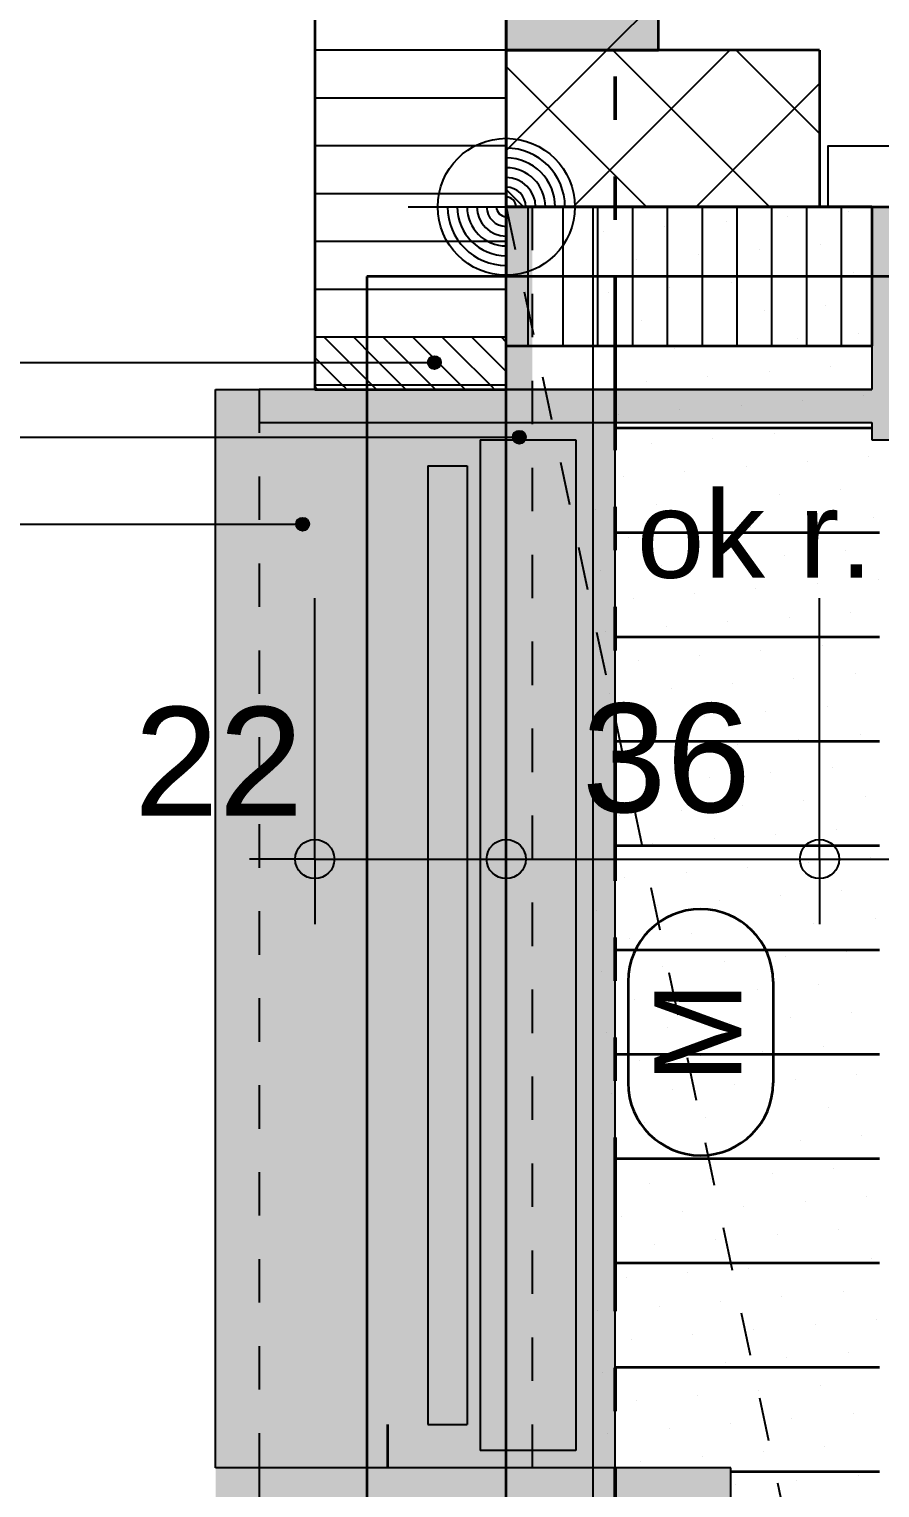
# Model space of a CAD drawing. Header units: centimetres. Extents: x 0.3 to 84.3, y 0.3 to 59.7.
# Drawn here: x 30.564 to 32.519, y 16.828 to 20.182 of the extents above; entities that cross this region are included whole.
import ezdxf

# ---------------------------------------------------------------- set-up
doc = ezdxf.new("R2010")
doc.units = ezdxf.units.CM
for name, pattern in [('AUSGEZOGEN', [0]), ('KURZGESTRICHELT', [0.25, 0.15, -0.1]), ('LINIE_17', [0.05, 0, -0.05]), ('LINIE_23', [0.79, 0.4, -0.13, 0, -0.13, 0, -0.13]), ('PHANTOM', [63.5, 31.75, -6.35, 6.35, -6.35, 6.35, -6.35]), ('PUNKT', [6.35, 0, -6.35]), ('RAND', [44.45, 12.7, -6.35, 12.7, -6.35, 0, -6.35]), ('VERDECKT', [9.525, 6.35, -3.175])]:
    doc.linetypes.add(name, pattern=pattern)
for name, color, linetype, lineweight in [('Allgemein', 7, 'AUSGEZOGEN', 35), ('Ausbau Raeume', 7, 'AUSGEZOGEN', 35), ('Bauachsen grob', 7, 'RAND', 25), ('Beton verdeckt vorne', 7, 'KURZGESTRICHELT', 25), ('Bodenplatte', 7, 'AUSGEZOGEN', 35), ('Daemmung', 7, 'AUSGEZOGEN', 35), ('Decke', 7, 'AUSGEZOGEN', 35), ('Deckendaemmung', 7, 'AUSGEZOGEN', 25), ('Entwaesserungsb._ Retentionb', 251, 'AUSGEZOGEN', 50), ('Fenster', 7, 'AUSGEZOGEN', 35), ('Fuellflaeche tragende Wände MW', 7, 'AUSGEZOGEN', 25), ('Holz Fassadenverkleidung', 7, 'AUSGEZOGEN', 35), ('Holzgelaender', 7, 'AUSGEZOGEN', 50), ('Konstruktion oben', 7, 'VERDECKT', 25), ('Rolladen', 7, 'AUSGEZOGEN', 25), ('Schraffur', 7, 'AUSGEZOGEN', 25), ('Spengler', 7, 'AUSGEZOGEN', 35), ('Text Koten', 7, 'AUSGEZOGEN', 50), ('Text Werkplan Ausfuehrung', 7, 'AUSGEZOGEN', 50), ('Unterkonstruktion', 7, 'AUSGEZOGEN', 35), ('Wand Beton bewehrt', 7, 'AUSGEZOGEN', 35), ('Wand Mauerwerk tragend', 7, 'AUSGEZOGEN', 35), ('Werkplan- Ausfuehrungsmasse', 7, 'AUSGEZOGEN', 25)]:
    doc.layers.add(name, color=color, linetype=linetype, lineweight=lineweight)
doc.layers.add('Brandabschnitt', color=7, linetype='AUSGEZOGEN', lineweight=35, true_color=0x656565)
doc.layers.add('Elektro Text', color=7, linetype='AUSGEZOGEN', lineweight=35, true_color=0x656565)
doc.styles.add('ARIAL', font='ARIAL.TTF')

msp = doc.modelspace()

# ---------------------------------------------------------------- hatches: boundary and pattern name
at = {"layer": 'Allgemein', "linetype": 'AUSGEZOGEN', "lineweight": 25}
for points in [[(32.58, 19.454), (32.58, 19.774), (32.5, 19.774), (32.5, 19.454), (32.5, 19.354), (32.5, 19.278), (32.5, 19.238), (32.58, 19.238), (32.58, 19.278), (32.58, 19.326), (32.58, 19.374)], [(31.092, 16.794), (32.176, 16.794), (32.176, 16.874), (31.092, 16.874)]]:
    msp.add_hatch(color=32, dxfattribs=at).paths.add_polyline_path(points)
h = msp.add_hatch(color=32, dxfattribs=at)
h.paths.add_polyline_path([(46.57, 19.326), (44.82, 19.326), (44.82, 19.278), (46.57, 19.278)])
h.paths.add_polyline_path([(38.53, 19.326), (37.46, 19.326), (37.46, 19.278), (38.53, 19.278)])
h.paths.add_polyline_path([(32.5, 19.354), (31.092, 19.354), (31.092, 19.278), (32.5, 19.278)])
at = {"layer": 'Fuellflaeche tragende Wände MW', "linetype": 'AUSGEZOGEN', "lineweight": 25}
msp.add_hatch(color=254, dxfattribs=at).paths.add_polyline_path([(32.01, 24.489), (31.66, 24.489), (31.66, 20.134), (32.01, 20.134)])
at = {"layer": 'Holzgelaender', "linetype": 'AUSGEZOGEN', "lineweight": 25, "true_color": 0xe3e3e3}
msp.add_hatch(color=254, dxfattribs=at).paths.add_polyline_path([(31.48, 19.178), (31.48, 16.974), (31.57, 16.974), (31.57, 19.178)])
at = {"layer": 'Rolladen', "linetype": 'AUSGEZOGEN', "lineweight": 25, "true_color": 0xf2edfc}
msp.add_hatch(color=7, dxfattribs=at).paths.add_polyline_path([(31.6, 19.238), (31.6, 16.914), (31.82, 16.914), (31.82, 19.238)])
at = {"layer": 'Schraffur', "linetype": 'AUSGEZOGEN', "lineweight": 25, "true_color": 0xebe1ff}
msp.add_hatch(color=7, dxfattribs=at).paths.add_polyline_path([(31.72, 19.774), (31.66, 19.774), (31.66, 16.674), (31.72, 16.674)])
at = {"layer": 'Spengler', "linetype": 'AUSGEZOGEN', "lineweight": 25, "true_color": 0xfafafa}
for points in [[(31.092, 19.354), (30.992, 19.354), (30.992, 16.874), (31.91, 16.874), (31.91, 19.278), (31.092, 19.278)], [(30.992, 16.874), (30.992, 15.618), (31.092, 15.618), (31.092, 15.698), (31.164, 15.698), (31.164, 16.794), (31.092, 16.794), (31.092, 16.874)]]:
    msp.add_hatch(color=7, dxfattribs=at).paths.add_polyline_path(points)
at = {"layer": 'Text Koten', "linetype": 'AUSGEZOGEN', "lineweight": 25}
for points in [[(31.1791, 19.0515), (31.1845, 19.0311), (31.1845, 19.0569)], [(31.1845, 19.0569), (31.192, 19.029), (31.192, 19.059)], [(31.1845, 19.0569), (31.1845, 19.0311), (31.192, 19.029)], [(31.192, 19.059), (31.192, 19.029), (31.1995, 19.0311)], [(31.192, 19.059), (31.1995, 19.0311), (31.1995, 19.0569)], [(31.1995, 19.0569), (31.1995, 19.0311), (31.2049, 19.0365)], [(31.1995, 19.0569), (31.2049, 19.0365), (31.2049, 19.0515)], [(31.1791, 19.0365), (31.1791, 19.0515), (31.177, 19.044)], [(31.1791, 19.0515), (31.1791, 19.0365), (31.1845, 19.0311)], [(31.2049, 19.0515), (31.2049, 19.0365), (31.207, 19.044)]]:
    msp.add_hatch(color=7, dxfattribs=at).paths.add_polyline_path(points)
at = {"layer": 'Text Werkplan Ausfuehrung', "linetype": 'AUSGEZOGEN', "lineweight": 25}
for points in [[(31.4821, 19.4083), (31.4821, 19.4233), (31.48, 19.4158)], [(31.4821, 19.4233), (31.4875, 19.4029), (31.4875, 19.4287)], [(31.4821, 19.4233), (31.4821, 19.4083), (31.4875, 19.4029)], [(31.4875, 19.4287), (31.495, 19.4008), (31.495, 19.4308)], [(31.4875, 19.4287), (31.4875, 19.4029), (31.495, 19.4008)], [(31.495, 19.4308), (31.495, 19.4008), (31.5025, 19.4029)], [(31.495, 19.4308), (31.5025, 19.4029), (31.5025, 19.4287)], [(31.5025, 19.4287), (31.5025, 19.4029), (31.5079, 19.4083)], [(31.5025, 19.4287), (31.5079, 19.4083), (31.5079, 19.4233)], [(31.5079, 19.4233), (31.5079, 19.4083), (31.51, 19.4158)]]:
    msp.add_hatch(color=100, dxfattribs=at).paths.add_polyline_path(points)
at = {"layer": 'Text Werkplan Ausfuehrung', "linetype": 'AUSGEZOGEN', "lineweight": 25, "true_color": 0xc8aaf3}
for points in [[(31.6771, 19.2515), (31.6825, 19.2311), (31.6825, 19.2569)], [(31.6825, 19.2569), (31.69, 19.229), (31.69, 19.259)], [(31.6825, 19.2569), (31.6825, 19.2311), (31.69, 19.229)], [(31.69, 19.259), (31.69, 19.229), (31.6975, 19.2311)], [(31.69, 19.259), (31.6975, 19.2311), (31.6975, 19.2569)], [(31.6975, 19.2569), (31.6975, 19.2311), (31.7029, 19.2365)], [(31.6975, 19.2569), (31.7029, 19.2365), (31.7029, 19.2515)], [(31.6771, 19.2365), (31.6771, 19.2515), (31.675, 19.244)], [(31.6771, 19.2515), (31.6771, 19.2365), (31.6825, 19.2311)], [(31.7029, 19.2515), (31.7029, 19.2365), (31.705, 19.244)]]:
    msp.add_hatch(color=191, dxfattribs=at).paths.add_polyline_path(points)

# ---------------------------------------------------------------- linework, layer by layer
at = {"layer": 'Allgemein', "color": 7, "linetype": 'AUSGEZOGEN', "lineweight": 25}
for p, q in [((32.58, 19.774), (32.5, 19.774)), ((32.5, 19.774), (32.5, 19.454)), ((32.5, 19.454), (32.5, 19.354)), ((31.22, 19.354), (31.092, 19.354)), ((31.092, 19.354), (31.092, 19.278)), ((31.66, 19.354), (31.22, 19.354)), ((32.5, 19.354), (31.66, 19.354)), ((31.092, 19.278), (31.91, 19.278)), ((31.91, 19.278), (32.5, 19.278)), ((32.5, 19.278), (32.5, 19.238)), ((32.5, 19.238), (32.58, 19.238)), ((32.176, 16.874), (31.092, 16.874)), ((31.092, 16.874), (31.092, 16.794)), ((32.176, 16.794), (32.176, 16.874))]:
    msp.add_line(p, q, dxfattribs=at)
at = {"layer": 'Ausbau Raeume', "color": 254, "linetype": 'AUSGEZOGEN', "lineweight": 35}
for p, q in [((32.5, 19.2646), (31.91, 19.2646)), ((32.5182, 19.0246), (31.91, 19.0246)), ((32.5182, 18.7846), (31.91, 18.7846)), ((32.5182, 18.5446), (31.91, 18.5446)), ((32.5182, 18.3046), (31.91, 18.3046)), ((32.5182, 18.0646), (31.91, 18.0646)), ((32.5182, 17.8246), (31.91, 17.8246)), ((32.5182, 17.5846), (31.91, 17.5846)), ((32.5182, 17.3446), (31.91, 17.3446)), ((32.5182, 17.1046), (31.91, 17.1046)), ((32.5182, 16.8646), (32.176, 16.8646))]:
    msp.add_line(p, q, dxfattribs=at)
at = {"layer": 'Bauachsen grob', "color": 32, "linetype": 'LINIE_23', "lineweight": 50, "true_color": 0xc36e14}
msp.add_line((31.91, 1.394), (31.91, 57.974), dxfattribs=at)
at = {"layer": 'Beton verdeckt vorne', "color": 7, "linetype": 'VERDECKT', "lineweight": 25}
msp.add_line((31.66, 16.674), (31.66, 19.774), dxfattribs=at)
at = {"layer": 'Bodenplatte', "color": 92, "linetype": 'VERDECKT', "lineweight": 35, "true_color": 0x00c600}
for p, q in [((31.66, 16.114), (31.66, 19.774)), ((31.66, 19.774), (46.91, 19.774))]:
    msp.add_line(p, q, dxfattribs=at)
at = {"layer": 'Brandabschnitt', "color": 3, "linetype": 'AUSGEZOGEN', "lineweight": 25, "true_color": 0x1cff1c}
for p, q in [((31.3211, 19.3945), (31.2416, 19.474)), ((31.355, 19.4285), (31.3095, 19.474)), ((31.389, 19.4624), (31.3774, 19.474)), ((31.4738, 19.3775), (31.3891, 19.4622)), ((31.5078, 19.4115), (31.4453, 19.474)), ((31.5417, 19.4454), (31.5131, 19.474)), ((31.66, 19.395), (31.581, 19.474)), ((31.66, 19.4629), (31.6489, 19.474)), ((31.2871, 19.3606), (31.22, 19.4277)), ((31.4295, 19.354), (31.3552, 19.4283)), ((31.6266, 19.3606), (31.5419, 19.4453)), ((31.3616, 19.354), (31.3213, 19.3944)), ((31.5653, 19.354), (31.5079, 19.4113)), ((31.2258, 19.354), (31.22, 19.3598)), ((31.2937, 19.354), (31.2873, 19.3604)), ((31.4974, 19.354), (31.474, 19.3774)), ((31.6331, 19.354), (31.6267, 19.3604))]:
    msp.add_line(p, q, dxfattribs=at)
at = {"layer": 'Daemmung', "color": 7, "linetype": 'AUSGEZOGEN', "lineweight": 35}
for p, q in [((31.22, 24.689), (31.22, 19.354)), ((31.66, 20.134), (31.66, 24.489)), ((31.66, 19.774), (31.66, 20.134)), ((32.38, 19.774), (31.66, 19.774)), ((32.5, 19.774), (32.38, 19.774)), ((32.5, 19.774), (32.5, 19.454)), ((31.66, 19.454), (32.5, 19.454)), ((31.66, 19.354), (31.66, 19.454)), ((31.22, 19.354), (31.66, 19.354))]:
    msp.add_line(p, q, dxfattribs=at)
at = {"layer": 'Daemmung', "color": 7, "linetype": 'VERDECKT', "lineweight": 25}
for p, q in [((31.86, 16.674), (31.86, 19.774)), ((31.34, 16.794), (31.34, 19.354))]:
    msp.add_line(p, q, dxfattribs=at)
at = {"layer": 'Daemmung', "color": 7, "linetype": 'AUSGEZOGEN', "lineweight": 25}
for points in [[(31.66, 20.134), (31.66, 20.134), (31.22, 20.134)], [(31.66, 20.024), (31.66, 20.024), (31.22, 20.024)], [(31.66, 20.024), (31.66, 20.024), (31.22, 20.024)], [(31.66, 19.914), (31.66, 19.914), (31.22, 19.914)], [(31.66, 19.804), (31.66, 19.804), (31.22, 19.804)], [(31.71, 19.774), (31.71, 19.774), (31.71, 19.454)], [(31.79, 19.774), (31.79, 19.774), (31.79, 19.454)], [(31.87, 19.774), (31.87, 19.774), (31.87, 19.454)], [(31.87, 19.774), (31.87, 19.774), (31.87, 19.454)], [(31.95, 19.774), (31.95, 19.774), (31.95, 19.454)], [(32.03, 19.774), (32.03, 19.774), (32.03, 19.454)], [(32.11, 19.774), (32.11, 19.774), (32.11, 19.454)], [(32.19, 19.774), (32.19, 19.774), (32.19, 19.454)], [(32.19, 19.774), (32.19, 19.774), (32.19, 19.454)], [(32.27, 19.774), (32.27, 19.774), (32.27, 19.454)], [(32.35, 19.774), (32.35, 19.774), (32.35, 19.454)], [(32.43, 19.774), (32.43, 19.774), (32.43, 19.454)], [(31.66, 19.694), (31.66, 19.694), (31.22, 19.694)], [(31.66, 19.584), (31.66, 19.584), (31.22, 19.584)], [(31.66, 19.584), (31.66, 19.584), (31.22, 19.584)], [(31.66, 19.474), (31.66, 19.474), (31.22, 19.474)], [(31.66, 19.364), (31.66, 19.364), (31.22, 19.364)]]:
    msp.add_lwpolyline(points, dxfattribs=at)
at = {"layer": 'Decke', "color": 96, "linetype": 'PHANTOM', "lineweight": 35, "true_color": 0x006e00}
for p, q in [((31.66, 19.774), (31.66, 19.614)), ((31.66, 19.774), (46.91, 19.774)), ((31.34, 19.614), (31.34, 11.044)), ((31.66, 19.614), (31.34, 19.614)), ((46.75, 19.614), (31.66, 19.614))]:
    msp.add_line(p, q, dxfattribs=at)
at = {"layer": 'Decke', "color": 203, "linetype": 'LINIE_17', "lineweight": 25, "true_color": 0xaa6ed8}
msp.add_line((31.72, 16.674), (31.72, 19.774), dxfattribs=at)
at = {"layer": 'Deckendaemmung', "color": 211, "linetype": 'AUSGEZOGEN', "lineweight": 25, "true_color": 0xff70ff}
for p, q in [((32.4476, 19.7637), (32.4476, 19.7637)), ((32.4476, 19.7637), (32.4476, 19.7637)), ((32.0248, 19.7297), (32.0248, 19.7297)), ((32.1657, 19.741), (32.1657, 19.741)), ((32.3067, 19.7523), (32.3067, 19.7523)), ((31.8838, 19.7183), (31.8838, 19.7183)), ((32.1009, 19.6649), (32.1009, 19.6649)), ((32.2419, 19.6762), (32.2419, 19.6762)), ((32.3828, 19.6875), (32.3828, 19.6875)), ((31.96, 19.6535), (31.96, 19.6535)), ((32.1771, 19.6001), (32.1771, 19.6001)), ((32.318, 19.6114), (32.318, 19.6114)), ((32.459, 19.6227), (32.459, 19.6227)), ((31.8952, 19.5774), (31.8952, 19.5774)), ((32.0361, 19.5887), (32.0361, 19.5887)), ((32.1123, 19.5239), (32.1123, 19.5239)), ((32.2532, 19.5353), (32.2532, 19.5353)), ((32.3942, 19.5466), (32.3942, 19.5466)), ((31.9713, 19.5126), (31.9713, 19.5126)), ((32.1884, 19.4591), (32.1884, 19.4591)), ((32.3294, 19.4705), (32.3294, 19.4705)), ((32.4703, 19.4818), (32.4703, 19.4818)), ((31.9065, 19.4364), (31.9065, 19.4364)), ((32.0475, 19.4478), (32.0475, 19.4478)), ((32.2646, 19.3943), (32.2646, 19.3943)), ((32.4055, 19.4057), (32.4055, 19.4057)), ((32.4055, 19.4057), (32.4055, 19.4057)), ((31.9827, 19.3716), (31.9827, 19.3716)), ((32.1236, 19.383), (32.1236, 19.383)), ((32.3407, 19.3295), (32.3407, 19.3295)), ((32.4816, 19.3409), (32.4816, 19.3409)), ((31.9179, 19.2955), (31.9179, 19.2955)), ((32.0588, 19.3068), (32.0588, 19.3068)), ((32.1998, 19.3182), (32.1998, 19.3182)), ((32.4168, 19.2647), (32.4168, 19.2647)), ((31.994, 19.2307), (31.994, 19.2307)), ((32.135, 19.242), (32.135, 19.242)), ((32.2759, 19.2534), (32.2759, 19.2534)), ((32.352, 19.1886), (32.352, 19.1886)), ((32.493, 19.1999), (32.493, 19.1999)), ((31.9292, 19.1545), (31.9292, 19.1545)), ((32.0702, 19.1659), (32.0702, 19.1659)), ((32.2111, 19.1772), (32.2111, 19.1772)), ((32.4282, 19.1238), (32.4282, 19.1238)), ((32.0053, 19.0897), (32.0053, 19.0897)), ((32.1463, 19.1011), (32.1463, 19.1011)), ((32.2872, 19.1124), (32.2872, 19.1124)), ((31.8644, 19.0784), (31.8644, 19.0784)), ((32.5043, 19.059), (32.5043, 19.059)), ((32.5043, 19.059), (32.5043, 19.059)), ((32.0815, 19.0249), (32.0815, 19.0249)), ((32.2224, 19.0363), (32.2224, 19.0363)), ((32.3634, 19.0476), (32.3634, 19.0476)), ((31.9405, 19.0136), (31.9405, 19.0136)), ((32.1576, 18.9601), (32.1576, 18.9601)), ((32.2986, 18.9715), (32.2986, 18.9715)), ((32.4395, 18.9828), (32.4395, 18.9828)), ((31.8757, 18.9375), (31.8757, 18.9375)), ((32.0167, 18.9488), (32.0167, 18.9488)), ((32.2338, 18.8953), (32.2338, 18.8953)), ((32.3747, 18.9067), (32.3747, 18.9067)), ((32.5157, 18.918), (32.5157, 18.918)), ((31.9519, 18.8727), (31.9519, 18.8727)), ((32.0928, 18.884), (32.0928, 18.884)), ((32.169, 18.8192), (32.169, 18.8192)), ((32.3099, 18.8305), (32.3099, 18.8305)), ((32.4509, 18.8419), (32.4509, 18.8419)), ((31.8871, 18.7965), (31.8871, 18.7965)), ((32.028, 18.8079), (32.028, 18.8079)), ((32.2451, 18.7544), (32.2451, 18.7544)), ((32.3861, 18.7657), (32.3861, 18.7657)), ((31.9632, 18.7317), (31.9632, 18.7317)), ((32.1042, 18.7431), (32.1042, 18.7431)), ((32.3213, 18.6896), (32.3213, 18.6896)), ((32.4622, 18.7009), (32.4622, 18.7009)), ((32.4622, 18.7009), (32.4622, 18.7009)), ((31.8984, 18.6556), (31.8984, 18.6556)), ((32.0394, 18.6669), (32.0394, 18.6669)), ((32.1803, 18.6783), (32.1803, 18.6783)), ((32.3974, 18.6248), (32.3974, 18.6248)), ((31.9746, 18.5908), (31.9746, 18.5908)), ((32.1155, 18.6021), (32.1155, 18.6021)), ((32.2565, 18.6135), (32.2565, 18.6135)), ((32.4735, 18.56), (32.4735, 18.56)), ((32.0507, 18.526), (32.0507, 18.526)), ((32.1917, 18.5373), (32.1917, 18.5373)), ((32.3326, 18.5486), (32.3326, 18.5486)), ((31.9098, 18.5146), (31.9098, 18.5146)), ((32.4087, 18.4838), (32.4087, 18.4838)), ((31.9859, 18.4498), (31.9859, 18.4498)), ((32.1269, 18.4612), (32.1269, 18.4612)), ((32.2678, 18.4725), (32.2678, 18.4725)), ((32.4849, 18.419), (32.4849, 18.419)), ((32.0621, 18.385), (32.0621, 18.385)), ((32.203, 18.3964), (32.203, 18.3964)), ((32.3439, 18.4077), (32.3439, 18.4077)), ((31.9211, 18.3737), (31.9211, 18.3737)), ((32.1382, 18.3202), (32.1382, 18.3202)), ((32.2791, 18.3316), (32.2791, 18.3316)), ((32.4201, 18.3429), (32.4201, 18.3429)), ((31.9972, 18.3089), (31.9972, 18.3089)), ((32.2143, 18.2554), (32.2143, 18.2554)), ((32.3553, 18.2668), (32.3553, 18.2668)), ((32.4962, 18.2781), (32.4962, 18.2781)), ((31.9324, 18.2327), (31.9324, 18.2327)), ((32.0734, 18.2441), (32.0734, 18.2441)), ((32.2905, 18.1906), (32.2905, 18.1906)), ((32.4314, 18.202), (32.4314, 18.202)), ((31.8676, 18.1566), (31.8676, 18.1566)), ((32.0086, 18.1679), (32.0086, 18.1679)), ((32.1495, 18.1793), (32.1495, 18.1793)), ((32.2257, 18.1145), (32.2257, 18.1145)), ((32.3666, 18.1258), (32.3666, 18.1258)), ((32.5076, 18.1372), (32.5076, 18.1372)), ((31.9438, 18.0918), (31.9438, 18.0918)), ((32.0847, 18.1031), (32.0847, 18.1031)), ((32.3018, 18.0497), (32.3018, 18.0497)), ((32.4428, 18.061), (32.4428, 18.061)), ((31.879, 18.0157), (31.879, 18.0157)), ((32.0199, 18.027), (32.0199, 18.027)), ((32.1609, 18.0383), (32.1609, 18.0383)), ((32.378, 17.9849), (32.378, 17.9849)), ((31.9551, 17.9509), (31.9551, 17.9509)), ((32.0961, 17.9622), (32.0961, 17.9622)), ((32.237, 17.9735), (32.237, 17.9735)), ((32.4541, 17.9201), (32.4541, 17.9201)), ((32.0313, 17.886), (32.0313, 17.886)), ((32.1722, 17.8974), (32.1722, 17.8974)), ((32.3132, 17.9087), (32.3132, 17.9087)), ((31.8903, 17.8747), (31.8903, 17.8747)), ((32.1074, 17.8212), (32.1074, 17.8212)), ((32.2484, 17.8326), (32.2484, 17.8326)), ((32.3893, 17.8439), (32.3893, 17.8439)), ((31.9665, 17.8099), (31.9665, 17.8099)), ((32.4654, 17.7791), (32.4654, 17.7791)), ((32.0426, 17.7451), (32.0426, 17.7451)), ((32.1836, 17.7564), (32.1836, 17.7564)), ((32.3245, 17.7678), (32.3245, 17.7678)), ((31.9017, 17.7338), (31.9017, 17.7338)), ((32.1188, 17.6803), (32.1188, 17.6803)), ((32.2597, 17.6916), (32.2597, 17.6916)), ((32.4006, 17.703), (32.4006, 17.703)), ((31.9778, 17.669), (31.9778, 17.669)), ((32.1949, 17.6155), (32.1949, 17.6155)), ((32.3358, 17.6268), (32.3358, 17.6268)), ((32.4768, 17.6382), (32.4768, 17.6382)), ((31.913, 17.5928), (31.913, 17.5928)), ((31.913, 17.5928), (31.913, 17.5928)), ((32.0539, 17.6042), (32.0539, 17.6042)), ((32.271, 17.5507), (32.271, 17.5507)), ((32.412, 17.562), (32.412, 17.562)), ((31.9891, 17.528), (31.9891, 17.528)), ((32.1301, 17.5394), (32.1301, 17.5394)), ((32.3472, 17.4859), (32.3472, 17.4859)), ((32.4881, 17.4972), (32.4881, 17.4972)), ((31.9243, 17.4519), (31.9243, 17.4519)), ((32.0653, 17.4632), (32.0653, 17.4632)), ((32.2062, 17.4746), (32.2062, 17.4746)), ((32.2824, 17.4098), (32.2824, 17.4098)), ((32.4233, 17.4211), (32.4233, 17.4211)), ((32.0005, 17.3871), (32.0005, 17.3871)), ((32.1414, 17.3984), (32.1414, 17.3984)), ((32.3585, 17.3449), (32.3585, 17.3449)), ((32.4995, 17.3563), (32.4995, 17.3563)), ((31.9357, 17.3109), (31.9357, 17.3109)), ((32.0766, 17.3223), (32.0766, 17.3223)), ((32.2176, 17.3336), (32.2176, 17.3336)), ((32.4347, 17.2801), (32.4347, 17.2801)), ((32.0118, 17.2461), (32.0118, 17.2461)), ((32.1528, 17.2575), (32.1528, 17.2575)), ((32.2937, 17.2688), (32.2937, 17.2688)), ((31.8709, 17.2348), (31.8709, 17.2348)), ((31.8709, 17.2348), (31.8709, 17.2348)), ((32.5108, 17.2153), (32.5108, 17.2153)), ((32.088, 17.1813), (32.088, 17.1813)), ((32.2289, 17.1927), (32.2289, 17.1927)), ((32.3699, 17.204), (32.3699, 17.204)), ((31.947, 17.17), (31.947, 17.17)), ((32.1641, 17.1165), (32.1641, 17.1165)), ((32.3051, 17.1279), (32.3051, 17.1279)), ((32.446, 17.1392), (32.446, 17.1392)), ((31.8822, 17.0938), (31.8822, 17.0938)), ((32.0232, 17.1052), (32.0232, 17.1052)), ((32.2403, 17.0517), (32.2403, 17.0517)), ((32.3812, 17.0631), (32.3812, 17.0631)), ((31.9584, 17.029), (31.9584, 17.029)), ((32.0993, 17.0404), (32.0993, 17.0404)), ((32.1755, 16.9756), (32.1755, 16.9756)), ((32.3164, 16.9869), (32.3164, 16.9869)), ((32.4573, 16.9983), (32.4573, 16.9983)), ((31.8936, 16.9529), (31.8936, 16.9529)), ((32.0345, 16.9642), (32.0345, 16.9642)), ((32.2516, 16.9108), (32.2516, 16.9108)), ((32.3925, 16.9221), (32.3925, 16.9221)), ((31.9697, 16.8881), (31.9697, 16.8881)), ((31.9697, 16.8881), (31.9697, 16.8881)), ((32.1106, 16.8994), (32.1106, 16.8994)), ((32.3277, 16.846), (32.3277, 16.846)), ((32.4687, 16.8573), (32.4687, 16.8573)), ((32.1868, 16.8346), (32.1868, 16.8346))]:
    msp.add_line(p, q, dxfattribs=at)
at = {"layer": 'Elektro Text', "color": 40, "linetype": 'AUSGEZOGEN', "lineweight": 35}
for p, q in [((31.94, 17.9921), (31.94, 17.7593)), ((32.2733, 17.9921), (32.2733, 17.7593))]:
    msp.add_line(p, q, dxfattribs=at)
for centre, start, end in [((32.1067, 17.9921), 0, 180), ((32.1067, 17.7593), 180, 0)]:
    msp.add_arc(centre, 0.1667, start, end, dxfattribs=at)
at = {"layer": 'Entwaesserungsb._ Retentionb', "color": 7, "linetype": 'LINIE_17', "lineweight": 25}
msp.add_line((31.66, 19.774), (33.34, 11.864), dxfattribs=at)
at = {"layer": 'Fenster', "color": 7, "linetype": 'AUSGEZOGEN', "lineweight": 25}
msp.add_lwpolyline([(32.62, 19.774), (32.4, 19.774), (32.4, 19.914), (32.62, 19.914), (32.62, 19.774)], dxfattribs=at)
at = {"layer": 'Holz Fassadenverkleidung', "color": 7, "linetype": 'LINIE_17', "lineweight": 25}
msp.add_line((31.092, 19.354), (31.092, 10.8231), dxfattribs=at)
at = {"layer": 'Holzgelaender', "color": 7, "linetype": 'AUSGEZOGEN', "lineweight": 25}
for p, q in [((31.48, 19.178), (31.48, 16.974)), ((31.48, 19.178), (31.57, 19.178)), ((31.57, 19.178), (31.57, 16.974)), ((31.48, 16.974), (31.57, 16.974))]:
    msp.add_line(p, q, dxfattribs=at)
at = {"layer": 'Konstruktion oben', "color": 7, "linetype": 'PUNKT', "lineweight": 35}
for p, q in [((31.092, 47.732), (31.092, 10.796)), ((31.388, 16.874), (31.388, 19.278))]:
    msp.add_line(p, q, dxfattribs=at)
at = {"layer": 'Rolladen', "color": 202, "linetype": 'PHANTOM', "lineweight": 25}
for p, q in [((31.6, 19.238), (31.6, 16.914)), ((31.6, 19.238), (31.82, 19.238)), ((31.82, 19.238), (31.82, 16.914)), ((31.82, 16.914), (31.6, 16.914))]:
    msp.add_line(p, q, dxfattribs=at)
at = {"layer": 'Spengler', "color": 7, "linetype": 'AUSGEZOGEN', "lineweight": 25}
for p, q in [((30.992, 16.874), (30.992, 19.354)), ((30.992, 19.354), (31.092, 19.354)), ((31.91, 16.874), (31.91, 19.278)), ((31.092, 16.874), (30.992, 16.874))]:
    msp.add_line(p, q, dxfattribs=at)
at = {"layer": 'Text Koten', "color": 240, "linetype": 'AUSGEZOGEN', "lineweight": 25}
for p, q in [((31.66, 19.549), (31.66, 19.999)), ((31.66, 19.6165), (31.66, 19.9315)), ((31.435, 19.774), (31.885, 19.774)), ((31.5027, 19.774), (31.8175, 19.774))]:
    msp.add_line(p, q, dxfattribs=at)
at = {"layer": 'Text Koten', "color": 7, "linetype": 'AUSGEZOGEN', "lineweight": 25}
for p, q in [((31.192, 19.059), (31.192, 19.059)), ((30.172, 19.044), (31.192, 19.044)), ((31.177, 19.044), (31.177, 19.044)), ((31.192, 19.029), (31.192, 19.029)), ((31.207, 19.044), (31.207, 19.044))]:
    msp.add_line(p, q, dxfattribs=at)
at = {"layer": 'Text Koten', "color": 240, "linetype": 'AUSGEZOGEN', "lineweight": 25}
msp.add_circle((31.66, 19.774), 0.1575, dxfattribs=at)
at = {"layer": 'Text Koten', "color": 7, "linetype": 'AUSGEZOGEN', "lineweight": 25}
msp.add_circle((31.192, 19.044), 0.015, dxfattribs=at)
at = {"layer": 'Text Koten', "color": 240, "linetype": 'AUSGEZOGEN', "lineweight": 25}
for radius, start, end in [(0.135, 0, 90), (0.1125, 0, 90), (0.09, 0, 90), (0.0675, 0, 90), (0.045, 0, 90), (0.0225, 0, 90), (0.135, 180, 270), (0.1125, 180, 270), (0.09, 180, 270), (0.0675, 180, 270), (0.045, 180, 270), (0.0225, 180, 270)]:
    msp.add_arc((31.66, 19.774), radius, start, end, dxfattribs=at)
at = {"layer": 'Text Werkplan Ausfuehrung', "color": 100, "linetype": 'AUSGEZOGEN', "lineweight": 25}
for p, q in [((31.495, 19.4308), (31.495, 19.4308)), ((27.5616, 19.4158), (31.495, 19.4158)), ((31.48, 19.4158), (31.48, 19.4158)), ((31.495, 19.4008), (31.495, 19.4008)), ((31.51, 19.4158), (31.51, 19.4158))]:
    msp.add_line(p, q, dxfattribs=at)
at = {"layer": 'Text Werkplan Ausfuehrung', "color": 191, "linetype": 'AUSGEZOGEN', "lineweight": 25, "true_color": 0xc8aaf3}
for p, q in [((31.69, 19.259), (31.69, 19.259)), ((29.1987, 19.244), (31.69, 19.244)), ((31.675, 19.244), (31.675, 19.244)), ((31.69, 19.229), (31.69, 19.229)), ((31.705, 19.244), (31.705, 19.244))]:
    msp.add_line(p, q, dxfattribs=at)
at = {"layer": 'Text Werkplan Ausfuehrung', "color": 100, "linetype": 'AUSGEZOGEN', "lineweight": 25}
msp.add_circle((31.495, 19.4158), 0.015, dxfattribs=at)
at = {"layer": 'Text Werkplan Ausfuehrung', "color": 191, "linetype": 'AUSGEZOGEN', "lineweight": 25, "true_color": 0xc8aaf3}
msp.add_circle((31.69, 19.244), 0.015, dxfattribs=at)
at = {"layer": 'Unterkonstruktion', "color": 7, "linetype": 'AUSGEZOGEN', "lineweight": 25}
for p, q in [((32.5, 19.454), (31.66, 19.454)), ((31.66, 19.454), (31.66, 19.354)), ((32.5, 19.454), (32.5, 19.354)), ((31.66, 19.354), (32.5, 19.354))]:
    msp.add_line(p, q, dxfattribs=at)
at = {"layer": 'Wand Beton bewehrt', "color": 7, "linetype": 'AUSGEZOGEN', "lineweight": 35}
for p, q in [((32.01, 20.134), (31.66, 20.134)), ((31.66, 20.134), (31.66, 19.774)), ((32.38, 20.134), (32.01, 20.134)), ((32.38, 20.134), (32.38, 19.914)), ((32.38, 19.914), (32.38, 19.774)), ((31.66, 19.774), (32.38, 19.774))]:
    msp.add_line(p, q, dxfattribs=at)
at = {"layer": 'Wand Beton bewehrt', "color": 7, "linetype": 'AUSGEZOGEN', "lineweight": 25}
for p, q in [((31.66, 19.9031), (31.8909, 20.134)), ((31.8137, 19.774), (32.1737, 20.134)), ((32.2653, 19.774), (31.9053, 20.134)), ((32.38, 19.9422), (32.1882, 20.134)), ((31.9825, 19.774), (31.66, 20.0965)), ((32.0965, 19.774), (32.38, 20.0575)), ((31.6996, 19.774), (31.66, 19.8136)), ((32.3794, 19.774), (32.38, 19.7746))]:
    msp.add_line(p, q, dxfattribs=at)
at = {"layer": 'Wand Beton bewehrt', "color": 180, "linetype": 'PUNKT', "lineweight": 25}
for p, q in [((37.58, 19.914), (32.38, 19.914)), ((32.38, 19.914), (32.38, 19.774)), ((32.38, 19.774), (32.5, 19.774)), ((32.5, 19.774), (32.58, 19.774))]:
    msp.add_line(p, q, dxfattribs=at)
at = {"layer": 'Wand Mauerwerk tragend', "color": 7, "linetype": 'AUSGEZOGEN', "lineweight": 35}
for p, q in [((31.66, 24.489), (31.66, 20.134)), ((32.01, 20.134), (32.01, 24.489)), ((31.66, 20.134), (32.01, 20.134))]:
    msp.add_line(p, q, dxfattribs=at)
at = {"layer": 'Wand Mauerwerk tragend', "color": 7, "linetype": 'AUSGEZOGEN', "lineweight": 25}
msp.add_lwpolyline([(31.8909, 20.134), (32.01, 20.2531), (32.01, 20.2531)], dxfattribs=at)
at = {"layer": 'Werkplan- Ausfuehrungsmasse', "color": 7, "linetype": 'AUSGEZOGEN', "lineweight": 25}
for p, q in [((31.22, 18.274), (31.22, 18.424)), ((31.66, 18.274), (31.66, 18.424)), ((32.38, 18.274), (32.38, 18.424)), ((31.22, 18.274), (31.07, 18.274)), ((31.22, 18.274), (31.22, 18.124)), ((31.66, 18.274), (31.66, 18.124)), ((31.66, 18.274), (32.38, 18.274)), ((32.38, 18.274), (32.38, 18.124)), ((32.38, 18.274), (32.58, 18.274))]:
    msp.add_line(p, q, dxfattribs=at)
for points in [[(31.22, 18.274), (31.22, 18.316), (31.22, 18.316), (31.22, 18.3365), (31.22, 18.3365), (31.22, 18.3365), (31.22, 18.3365), (31.22, 18.3365), (31.22, 18.3365), (31.22, 18.3365), (31.22, 18.3365), (31.22, 18.3365), (31.22, 18.3365), (31.22, 18.3365), (31.22, 18.3365), (31.22, 18.3365), (31.22, 18.3365), (31.22, 18.3365), (31.22, 18.3365), (31.22, 18.3365), (31.22, 18.3365), (31.22, 18.3365), (31.22, 18.3365), (31.22, 18.3365), (31.22, 18.3365), (31.22, 18.3367), (31.22, 18.3367), (31.22, 18.3368), (31.22, 18.3368), (31.22, 18.3369), (31.22, 18.3369), (31.22, 18.337), (31.22, 18.337), (31.22, 18.3372), (31.22, 18.3372), (31.22, 18.3374), (31.22, 18.3374), (31.22, 18.874)], [(31.66, 18.274), (31.66, 18.296), (31.66, 18.296), (31.66, 18.3365), (31.66, 18.3365), (31.66, 18.3365), (31.66, 18.3365), (31.66, 18.3365), (31.66, 18.3365), (31.66, 18.3365), (31.66, 18.3365), (31.66, 18.3365), (31.66, 18.3365), (31.66, 18.3365), (31.66, 18.3365), (31.66, 18.3365), (31.66, 18.3365), (31.66, 18.3365), (31.66, 18.3365), (31.66, 18.3365), (31.66, 18.3365), (31.66, 18.3365), (31.66, 18.3365), (31.66, 18.3365), (31.66, 18.3365), (31.66, 18.3369), (31.66, 18.3369), (31.66, 18.3371), (31.66, 18.3371), (31.66, 18.3373), (31.66, 18.3373), (31.66, 18.3375), (31.66, 18.3375), (31.66, 18.3378), (31.66, 18.3378), (31.66, 18.3382), (31.66, 18.3382), (31.66, 18.874)], [(32.38, 18.274), (32.38, 18.3365), (32.38, 18.3365), (32.38, 18.3365), (32.38, 18.3365), (32.38, 18.3365), (32.38, 18.3365), (32.38, 18.3365), (32.38, 18.3365), (32.38, 18.3365), (32.38, 18.3365), (32.38, 18.3365), (32.38, 18.3365), (32.38, 18.3365), (32.38, 18.3365), (32.38, 18.3365), (32.38, 18.3365), (32.38, 18.3365), (32.38, 18.3365), (32.38, 18.3365), (32.38, 18.3365), (32.38, 18.3373), (32.38, 18.3373), (32.38, 18.3375), (32.38, 18.3375), (32.38, 18.338), (32.38, 18.338), (32.38, 18.3383), (32.38, 18.3383), (32.38, 18.3389), (32.38, 18.3389), (32.38, 18.3396), (32.38, 18.3396), (32.38, 18.874)], [(31.22, 18.274), (31.2261, 18.274), (31.2261, 18.274), (31.66, 18.274)]]:
    msp.add_lwpolyline(points, dxfattribs=at)
for centre in [(31.22, 18.274), (31.66, 18.274), (32.38, 18.274)]:
    msp.add_circle(centre, 0.045, dxfattribs=at)

# ---------------------------------------------------------------- texts
at = {"layer": 'Elektro Text', "color": 40, "linetype": 'AUSGEZOGEN', "lineweight": 35, "insert": (32.2, 17.7593), "char_height": 0.2, "width": 0.1, "attachment_point": 7, "rotation": 90, "style": 'ARIAL'}
msp.add_mtext('M', dxfattribs=at)
at = {"layer": 'Text Koten', "color": 7, "linetype": 'AUSGEZOGEN', "lineweight": 35, "insert": (31.96, 18.918), "char_height": 0.2, "width": 0.1, "attachment_point": 7, "style": 'ARIAL'}
msp.add_mtext('ok\\~r.\\~Bo.\\~:\\~+11.43', dxfattribs=at)
at = {"layer": 'Werkplan- Ausfuehrungsmasse', "color": 7, "linetype": 'AUSGEZOGEN', "lineweight": 50, "char_height": 0.25, "width": 0.125, "attachment_point": 7, "style": 'ARIAL'}
for s, insert in [('22', (30.8049, 18.374)), ('36', (31.8338, 18.3784))]:
    msp.add_mtext(s, dxfattribs=dict(at, insert=insert))

doc.saveas('drawing.dxf')
